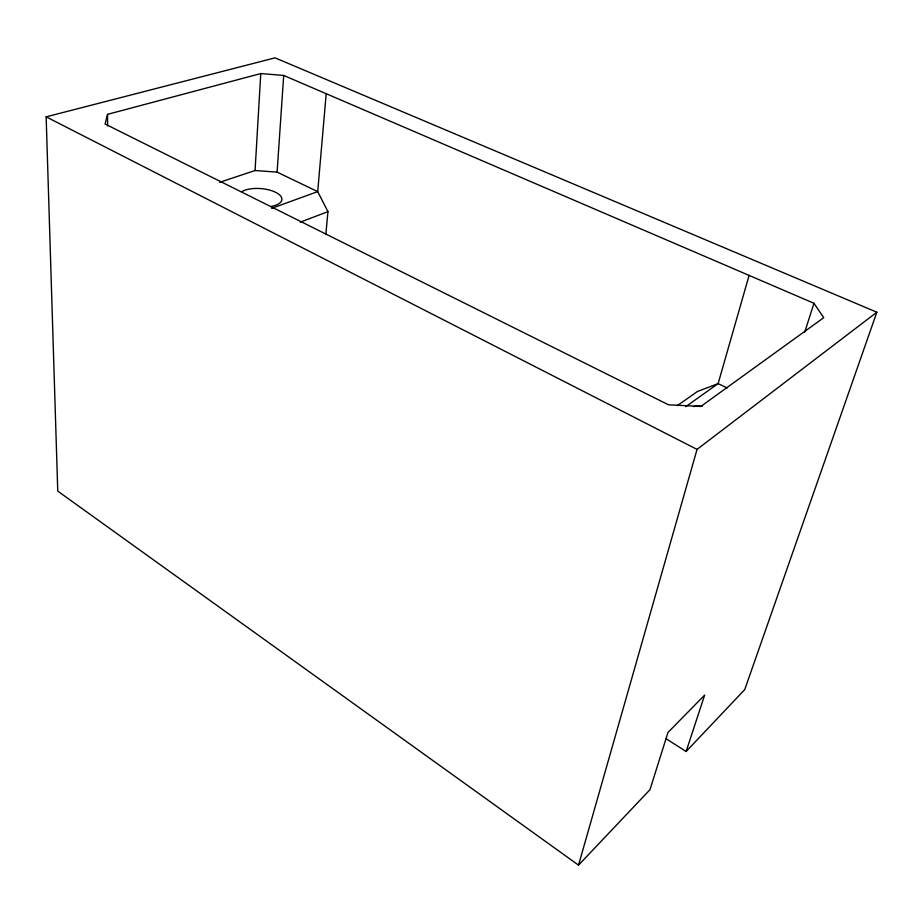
<?xml version="1.0" encoding="UTF-8"?>
<svg xmlns="http://www.w3.org/2000/svg" width="923" height="923" viewBox="0 0 923 923"><rect width="100%" height="100%" fill="white"/><g stroke="black" fill="none" stroke-linecap="round" stroke-linejoin="round"><path stroke-width="1.38" d="M219.674 182.304L255.06 170.524L260.771 73.563L283.707 75.455L813.959 303.275L823.72 317.685L700.822 406.455L668.483 404.793L105.084 124.017L107.553 114.348L260.771 73.563M325.831 234.604L327.942 211.632L317.697 191.615L277.085 172.128L283.707 75.455M326.2 93.719L317.697 191.615L271.65 208.344M578.525 865.151L697.05 449.397L876.85 312.216L275.042 57.849L46.15 116.84L57.757 491.117L578.525 865.151L649.977 789.684L667.975 732.47L704.653 695.088L686.124 751.507L666.244 738.804M749.095 275.412L718.129 383.61L685.754 406.651M804.764 332.026L813.959 303.275M876.85 312.216L744.746 689.573L686.124 751.507M677.355 405.624L697.384 391.514L718.129 383.61L727.186 387.96M300.229 222.189L327.942 211.632M255.06 170.524L277.085 172.128M46.15 116.84L697.05 449.397M107.553 114.348L107.61 125.863M241.768 191.73A21.667 9.149 4.8 0 1 275.665 192.319A21.667 9.149 4.8 0 1 271.2 206.394M693.485 406.582A26.986 13.568 15.1 0 1 702.518 405.982"/></g></svg>
